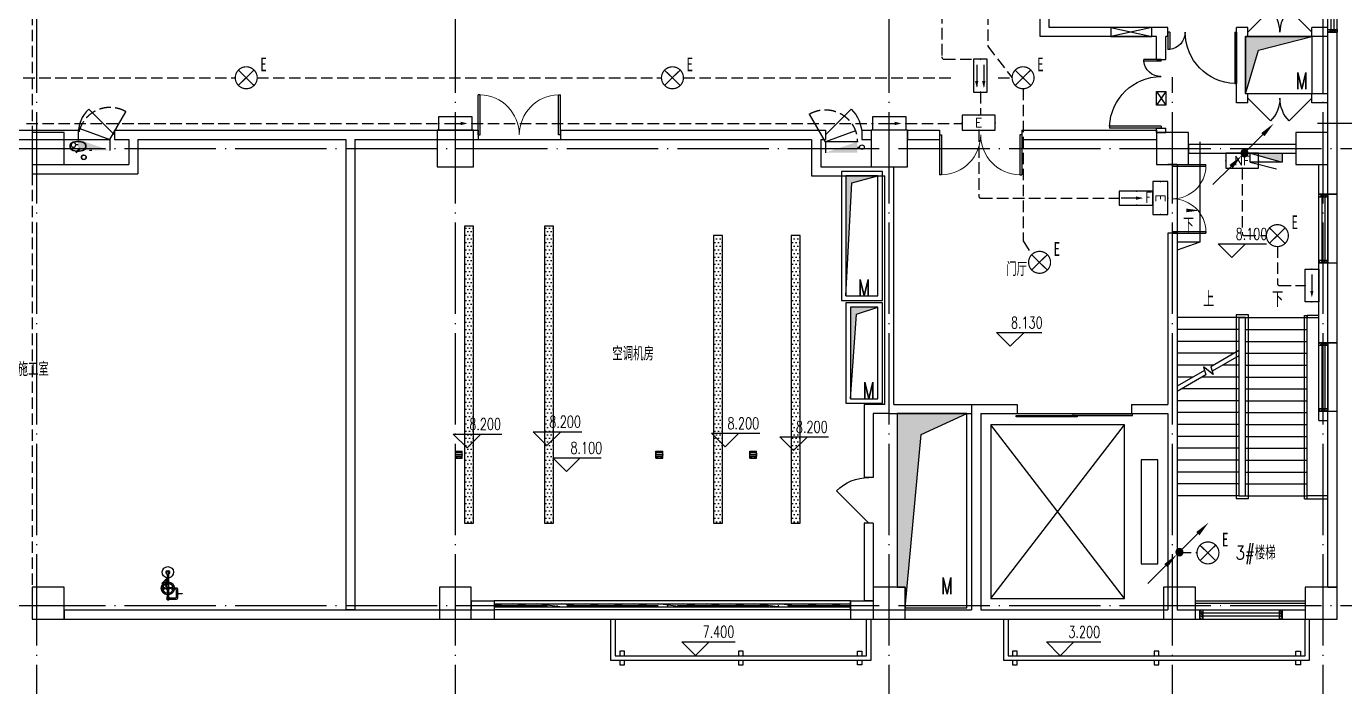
# Model space of a CAD drawing. Extents: x -621157 to 1764546, y -106808 to 741893.
# Drawn here: x 39991 to 68848, y 98223 to 112675 of the extents above; entities that cross this region are included whole.
import ezdxf
from ezdxf.enums import TextEntityAlignment as Align

# ---------------------------------------------------------------- set-up
doc = ezdxf.new("R2010")
doc.units = 0
doc.header["$LTSCALE"] = 1000
doc.header["$MEASUREMENT"] = 0
for name, pattern in [('DASH', [0.35, 0.25, -0.1]), ('XREF-A-101-平面图_t3$0$DASH', [0.35, 0.25, -0.1]), ('XREF-A-101-平面图_t3$0$DOTE', [2.42, 2, -0.2, 0.02, -0.2])]:
    doc.linetypes.add(name, pattern=pattern)
for name, color, linetype in [('0-底图', 7, 'Continuous'), ('E-EQUIP-LGT', 3, 'Continuous'), ('EQUIP-照明', 3, 'Continuous'), ('T-EQUP-JT', 7, 'Continuous'), ('TEL_TEXT', 7, 'Continuous'), ('WIRE-应急', 4, 'DASH'), ('WIRE-照明', 4, 'Continuous'), ('XREF-A-101-平面图_t3$0$1212121', 8, 'Continuous'), ('XREF-A-101-平面图_t3$0$A-COLUMN', 8, 'Continuous'), ('XREF-A-101-平面图_t3$0$A-DIM_ELEV', 8, 'Continuous'), ('XREF-A-101-平面图_t3$0$A-DOTE', 8, 'Continuous'), ('XREF-A-101-平面图_t3$0$A-GROUND', 8, 'Continuous'), ('XREF-A-101-平面图_t3$0$A-LEAD-AROW', 8, 'Continuous'), ('XREF-A-101-平面图_t3$0$A-PUB_HATCH', 8, 'Continuous'), ('XREF-A-101-平面图_t3$0$A-RAIL', 8, 'Continuous'), ('XREF-A-101-平面图_t3$0$A-ROOF', 8, 'Continuous'), ('XREF-A-101-平面图_t3$0$A-ROOM-CH', 8, 'Continuous'), ('XREF-A-101-平面图_t3$0$A-SEE', 8, 'Continuous'), ('XREF-A-101-平面图_t3$0$A-STAIR', 8, 'Continuous'), ('XREF-A-101-平面图_t3$0$A-WALL', 8, 'Continuous'), ('XREF-A-101-平面图_t3$0$A-WALL-FILL', 8, 'Continuous'), ('XREF-A-101-平面图_t3$0$A-WINDOW', 8, 'Continuous'), ('XREF-A-101-平面图_t3$0$DIM_SYMB', 8, 'Continuous'), ('XREF-A-101-平面图_t3$0$EQUIP_消火栓', 8, 'Continuous'), ('XREF-A-101-平面图_t3$0$HANDRAIL', 8, 'Continuous'), ('XREF-A-101-平面图_t3$0$M-HOLE', 8, 'Continuous'), ('XREF-A-101-平面图_t3$0$P-EQUIPMENT', 8, 'Continuous'), ('XREF-A-101-平面图_t3$0$PUB_TEXT', 8, 'Continuous'), ('XREF-A-101-平面图_t3$0$STAIR', 8, 'Continuous'), ('XREF-A-101-平面图_t3$0$家具-实验室家具', 8, 'Continuous'), ('XREF-A-101-平面图_t3$0$水-尺寸', 8, 'Continuous'), ('设备-照明', 3, 'Continuous')]:
    doc.layers.add(name, color=color, linetype=linetype)
doc.styles.add('_TEL_DIM', font='SIMPLEX', dxfattribs={"width": 0.8, "height": 3.5, "bigfont": 'HZTXT'})
doc.styles.get("Standard").update_dxf_attribs({"font": 'romans.shx', "bigfont": 'HZDXC.SHX'})
doc.styles.add('STYLE1', font='simhei.ttf')
doc.styles.add('XREF-A-101-平面图_t3$0$-HZDXCROMANS', font='ROMANS.shx', dxfattribs={"bigfont": 'HZDXC.shx'})
doc.styles.add('XREF-A-101-平面图_t3$0$_TCH_DIM', font='SIMPLEX', dxfattribs={"bigfont": 'GBCBIG'})
doc.styles.add('XREF-A-101-平面图_t3$0$A-STANDARD', font='SIMPLEX', dxfattribs={"bigfont": 'GBCBIG'})
doc.styles.add('XREF-A-101-平面图_t3$0$hzdxcROMANS', font='ROMANS', dxfattribs={"width": 0.8, "bigfont": 'HZDXC'})
doc.dimstyles.get("Standard").update_dxf_attribs({"dimscale": 100, "dimtxt": 3.5, "dimasz": 1, "dimexe": 2.5, "dimexo": 3, "dimgap": 1.5, "dimtad": 1, "dimdec": 0, "dimzin": 0, "dimdsep": 46, "dimtxsty": 'Standard', "dimblk": 'ARCHTICK', "dimcen": 0.09, "dimadec": 0, "dimazin": 0, "dimtfac": 1, "dimtdec": 0, "dimtix": 1, "dimtmove": 2, "dimatfit": 3, "dimfxl": 0, "dimtolj": 1, "dimtzin": 0, "dimarcsym": 0})

# ---------------------------------------------------------------- blocks, each defined once
blk = doc.blocks.new('XREF-A-101-平面图_t3$0$轴网(2)')
at = {"layer": 'XREF-A-101-平面图_t3$0$A-DOTE', "linetype": 'XREF-A-101-平面图_t3$0$DOTE'}
for p, q in [((38340, -3300), (38340, 43300)), ((47500, -3300), (47500, 43300)), ((57000, -3300), (57000, 43300)), ((66500, -3300), (66500, 43300)), ((63200, -3300), (63200, 11562.8)), ((-3300, 10000), (69800, 10000)), ((-3300, 0), (69800, 0))]:
    blk.add_line(p, q, dxfattribs=at)
blk = doc.blocks.new('XREF-A-101-平面图_t3$0$G$C869EB286')
at = {"layer": 'XREF-A-101-平面图_t3$0$A-WINDOW'}
h = blk.add_hatch(dxfattribs=at)
h.set_pattern_fill('ANSI31', color=256, scale=25)
h.set_pattern_definition([(45, (-143.957, -89940), (-28.0633, 28.0633), [])])
h.paths.add_polyline_path([(0, 60), (200, 60), (200, 0), (0, 0)])
blk.add_lwpolyline([(0, 60), (200, 60), (200, 0), (0, 0)], close=True, dxfattribs=at)
blk = doc.blocks.new('XREF-A-101-平面图_t3$0$柱网2F')
at = {"layer": 'XREF-A-101-平面图_t3$0$A-COLUMN'}
for points in [[(38240, -30350), (38940, -30350), (38940, -29650), (38240, -29650)], [(47100, -30400), (47900, -30400), (47900, -29600), (47100, -29600)], [(56600, -30400), (57400, -30400), (57400, -29600), (56600, -29600)], [(62850, -30350), (63550, -30350), (63550, -29650), (62850, -29650)], [(65900, -30350), (66600, -30350), (66600, -29650), (65900, -29650)], [(38240, -40300), (38940, -40300), (38940, -39600), (38240, -39600)], [(47150, -39600), (47150, -40300), (47850, -40300), (47850, -39600)], [(56650, -39600), (56650, -40300), (57350, -40300), (57350, -39600)], [(63000, -39600), (63000, -40300), (63700, -40300), (63700, -39600)], [(66100, -39600), (66100, -40300), (66800, -40300), (66800, -39600)]]:
    blk.add_lwpolyline(points, close=True, dxfattribs=at)
blk = doc.blocks.new('XREF-A-101-平面图_t3$0$G$C979D3256')
at = {"layer": 'XREF-A-101-平面图_t3$0$DIM_SYMB'}
for points in [[(-2525, 6430, 0, 0, 0), (-2525, 5560, 80, 0, 0), (-2525, 5260, 0, 0, 0)], [(-1025, 6430, 0, 0, 0), (-1025, 1150, 0, 0, 0), (-2525, 1150, 0, 0, 0), (-2525, 4700, 80, 0, 0), (-2525, 5000, 0, 0, 0)]]:
    blk.add_lwpolyline(points, format="xyseb", dxfattribs=at)
at = {"layer": 'XREF-A-101-平面图_t3$0$HANDRAIL'}
for p, q in [((-410, 2336), (-410, 6349)), ((-410, 6349), (-350, 6349)), ((-350, 2336), (-350, 6349)), ((-410, 2336), (-350, 2336))]:
    blk.add_line(p, q, dxfattribs=at)
blk.add_lwpolyline([(-350, 6300), (-100, 6300), (-100, 6349), (-350, 6349)], close=True, dxfattribs=at)
blk.add_lwpolyline([(-350, 2336), (100, 2336), (100, 2400), (-350, 2400)], dxfattribs=at)
at = {"layer": 'XREF-A-101-平面图_t3$0$STAIR'}
for p, q in [((-1640, 6360), (-1910, 6360)), ((-1910, 6360), (-1910, 2340)), ((-1640, 2340), (-1640, 6360)), ((-3200, 6300), (-3200, 4798)), ((-1850, 6300), (-3200, 6300)), ((-1850, 6300), (-1700, 6300)), ((-1850, 6300), (-1850, 5577)), ((-1700, 6300), (-1850, 6300)), ((-1850, 6300), (-1850, 2400)), ((-1700, 2400), (-1700, 6300)), ((-1700, 6300), (-350, 6300)), ((-1700, 2400), (-1700, 6300)), ((-350, 2400), (-350, 6300)), ((-1850, 6040), (-3200, 6040)), ((-1850, 5780), (-3200, 5780)), ((-1700, 6040), (-350, 6040)), ((-1700, 5780), (-350, 5780)), ((-1950, 5520), (-3200, 5520)), ((-1850, 5577), (-2461, 5225)), ((-1700, 5520), (-350, 5520)), ((-2400, 5260), (-3200, 5260)), ((-2414, 5053), (-2620, 5225)), ((-2620, 5225), (-2572, 5045)), ((-2461, 5225), (-2414, 5053)), ((-1850, 5462), (-2434, 5125)), ((-1850, 5260), (-2200, 5260)), ((-1850, 5462), (-1850, 2400)), ((-1700, 5260), (-350, 5260)), ((-2599, 5145), (-3200, 4798)), ((-2572, 5045), (-3200, 4683)), ((-2850, 5000), (-3200, 5000)), ((-1850, 5000), (-2650, 5000)), ((-1700, 5000), (-350, 5000)), ((-3200, 4683), (-3200, 2400)), ((-1850, 4740), (-3100, 4740)), ((-1700, 4740), (-350, 4740)), ((-1850, 4480), (-3200, 4480)), ((-1700, 4480), (-350, 4480)), ((-1850, 4220), (-3200, 4220)), ((-1700, 4220), (-350, 4220)), ((-1850, 3960), (-3200, 3960)), ((-1700, 3960), (-350, 3960)), ((-1850, 3700), (-3200, 3700)), ((-1700, 3700), (-350, 3700)), ((-1850, 3440), (-3200, 3440)), ((-1850, 3180), (-3200, 3180)), ((-1700, 3440), (-350, 3440)), ((-1700, 3180), (-350, 3180)), ((-1850, 2920), (-3200, 2920)), ((-1700, 2920), (-350, 2920)), ((-1850, 2660), (-3200, 2660)), ((-1700, 2660), (-350, 2660)), ((-1850, 2400), (-3200, 2400)), ((-1910, 2340), (-1640, 2340)), ((-1850, 2400), (-1700, 2400)), ((-1700, 2400), (-350, 2400))]:
    blk.add_line(p, q, dxfattribs=at)
blk.add_lwpolyline([(-350, 6300), (-100, 6300)], dxfattribs=at)
at = {"layer": 'XREF-A-101-平面图_t3$0$PUB_TEXT', "style": 'XREF-A-101-平面图_t3$0$_TCH_DIM'}
for s, p in [('上', (-2629, 6535)), ('下', (-1120, 6535))]:
    blk.add_text(s, height=338, dxfattribs=at).set_placement(p)
blk = doc.blocks.new('XREF-A-101-平面图_t3$0$ROOM')
at = {"layer": 'XREF-A-101-平面图_t3$0$A-ROOM-CH', "style": 'XREF-A-101-平面图_t3$0$-HZDXCROMANS', "width": 0.6}
for tag, p in [('中文房间名称', (0, -1000)), ('英文房间名称', (0, -1500))]:
    blk.add_attdef(tag, text='', height=300, dxfattribs=at).set_placement(p, align=Align.CENTER)
blk = doc.blocks.new('_ArchTick')
at = {"color": 0, "linetype": 'ByBlock', "const_width": 0.4}
blk.add_lwpolyline([(-0.5, -0.5), (0.5, 0.5)], dxfattribs=at)
blk = doc.blocks.new('*D25423')
at = {"layer": 'Defpoints', "color": 0}
blk.add_point((0, 0), dxfattribs=at)
blk.add_point((0, 0), dxfattribs=at)
blk.add_point((0, 0), dxfattribs=at)
blk.add_point((0, 0), dxfattribs=at)
at = {"layer": 'XREF-A-101-平面图_t3$0$水-尺寸', "color": 0, "linetype": 'ByBlock', "lineweight": -2}
blk.add_line((0, 300), (0, 250), dxfattribs=at)
blk.add_line((0, 300), (0, 250), dxfattribs=at)
blk.add_arc((0, 0), 0, 180, 180, dxfattribs=at)
at = {"layer": 'XREF-A-101-平面图_t3$0$水-尺寸', "color": 0, "linetype": 'ByBlock', "lineweight": -2, "xscale": 100, "yscale": 100, "zscale": 100}
for rotation in [90, 90.00000000000001]:
    blk.add_blockref('_ArchTick', (0, 0), dxfattribs=dict(at, rotation=rotation))
at = {"layer": 'XREF-A-101-平面图_t3$0$水-尺寸', "color": 0, "insert": (0, 0), "char_height": 350, "attachment_point": 5}
blk.add_mtext('\\A1;0%%d', dxfattribs=at)
blk = doc.blocks.new('XREF-A-101-平面图_t3$0$$TWTSYS$00000508')
for p, q in [((-0.5, 0.5), (0.324, 1.224)), ((-0.5, 0.5), (-0.5, -0.5)), ((-0.5, -0.5), (0.5, 0.5)), ((0.5, 0.5), (-0.5, 0.5)), ((0.5, -0.5), (0.5, 0.5)), ((-0.5, -0.5), (0.5, -0.5))]:
    blk.add_line(p, q)
blk.add_solid([(0.5, -0.5), (0.5, 0.5), (-0.5, -0.5)])
blk = doc.blocks.new('XREF-A-101-平面图_t3$0$地漏1')
for p, q in [((-75, -75), (-75, 75)), ((75, 75), (-75, 75)), ((-40, 75), (-40, -75)), ((0, 75), (0, -75)), ((40, 75), (40, -75)), ((75, -75), (75, 75)), ((75, -75), (-75, -75))]:
    blk.add_line(p, q)
blk.add_circle((0, 0), 75)
blk = doc.blocks.new('XREF-A-101-平面图_t3$0$G$C763C4DB6')
at = {"layer": 'XREF-A-101-平面图_t3$0$PUB_TEXT', "zscale": 0.5, "rotation": 270}
for p in [(-6445, 0), (-2055, 0), (0, 0)]:
    blk.add_blockref('XREF-A-101-平面图_t3$0$地漏1', p, dxfattribs=at)
blk = doc.blocks.new('XREF-A-101-平面图_t3$0$Shower_plan')
at = {"layer": 'XREF-A-101-平面图_t3$0$1212121'}
for p, q in [((-20, -112), (-20, -94)), ((-16, -314), (-16, -120)), ((16, -314), (16, -120)), ((20, -112), (20, -94)), ((164, -90), (164, -66)), ((184, -114), (208, -114)), ((184, -274), (208, -274)), ((212, -177), (208, -177)), ((212, -199), (208, -199)), ((215, -184), (220, -184)), ((215, -193), (220, -193)), ((-94, -290), (-90, -290)), ((-75, -301), (-18, -302)), ((-75, -315), (-22, -315)), ((-34, -355), (-31, -355)), ((-34, -361), (-31, -361)), ((-16, -607), (-16, -396)), ((16, -607), (16, -396)), ((75, -302), (17, -302)), ((75, -316), (22, -316)), ((94, -327), (90, -327)), ((160, -297), (160, -321))]:
    blk.add_line(p, q, dxfattribs=at)
for points in [[(-22, -120), (-22, -112), (22, -112), (22, -120)], [(-37, -500), (-34, -500), (-34, -346), (-37, -346)], [(24, -388), (-24, -388), (-24, -338), (-22, -336), (22, -336), (24, -338)]]:
    blk.add_lwpolyline(points, close=True, dxfattribs=at)
for points in [[(143, -321), (184, -321, 0.414214), (208, -297), (208, -90, 0.414214), (184, -66), (23, -66)], [(143, -297), (160, -297, 0.414214), (184, -273), (184, -114, 0.414214), (160, -90), (23, -90)], [(-16, -530), (-128, -419, -1), (-122, -414)], [(-122, -414), (-53, -483, -1)], [(-111, -308, -0.092425), (-109, -301, -0.095768), (-106, -295, -0.100909), (-101, -292, -0.104872), (-94, -290, -0.001591), (-94, -290, -0.100909)], [(-93, -325, -0.034962), (-95, -325, -0.104872), (-101, -324, -0.100909), (-106, -320, -0.095768), (-110, -314, -0.092425), (-111, -308, -0.092425)], [(-37, -491), (-54, -491, -1), (-54, -483), (-37, -483)], [(-45, -491), (-16, -519, -1)], [(-37, -349, 0.153738), (-38, -347), (-43, -347, 0.078248), (-44, -349), (-44, -364, 0.153738), (-43, -367), (-38, -367, 0.153738), (-37, -364)], [(-23, -388), (-23, -395, 0.154019), (-19, -396), (19, -396, 0.154019), (23, -395), (23, -388)], [(92, -292, -0.034962), (94, -292, -0.104872), (100, -293, -0.100909), (106, -297, -0.095768), (109, -303, -0.092425), (110, -310, -0.092425)], [(110, -310, -0.092425), (109, -316, -0.095768), (105, -322, -0.100909), (100, -326, -0.104872), (94, -327, -0.001591), (94, -327, -0.100909)]]:
    blk.add_lwpolyline(points, format="xyb", dxfattribs=at)
for points in [[(212, -177), (214, -177), (215, -179), (215, -198), (214, -199)], [(212, -199), (214, -199), (215, -198), (215, -179), (214, -177)], [(-34, -491), (-28, -491), (-28, -483), (-34, -483)], [(-24, -371), (-31, -371), (-31, -346), (-24, -346)], [(-22, -336), (-22, -314), (22, -314), (22, -336)], [(-31, -657), (-20, -637)], [(20, -637), (31, -657), (16, -684), (-16, -684), (-31, -657)]]:
    blk.add_lwpolyline(points, dxfattribs=at)
for points in [[(221, -201), (229, -201, 0.414214), (231, -199), (231, -194, -0.414214), (232, -193), (313, -193, 0.414214), (313, -192), (313, -185, 0.414214), (313, -184), (232, -184, -0.414214), (231, -183), (231, -177, 0.414214), (229, -176), (221, -176, 0.414214), (220, -177), (220, -199, 0.414214)], [(-106, -308, -0.092425), (-105, -301, -0.095768), (-102, -295, -0.100909), (-96, -292, -0.104872), (-90, -290, -0.104872), (-84, -292, -0.100909), (-79, -296, -0.095768), (-75, -301, -0.092425), (-74, -308, -0.092425), (-75, -315, -0.095768), (-79, -320, -0.100909), (-84, -324, -0.104872), (-90, -325, -0.104872), (-97, -324, -0.100909), (-102, -320, -0.095768), (-105, -314, -0.092425)], [(106, -310, -0.092425), (105, -316, -0.095768), (101, -322, -0.100909), (96, -326, -0.104872), (90, -327, -0.104872), (84, -325, -0.100909), (78, -322, -0.095768), (75, -316, -0.092425), (74, -309, -0.092425), (75, -303, -0.095768), (78, -297, -0.100909), (84, -293, -0.104872), (90, -292, -0.104872), (96, -293, -0.100909), (101, -297, -0.095768), (105, -303, -0.092425)], [(-20, -657), (-20, -607), (20, -607), (20, -657, -1)]]:
    blk.add_lwpolyline(points, format="xyb", close=True, dxfattribs=at)
for centre, radius in [((0, -78), 26.3), ((0, -78), 16.4), ((-60, -481), 3.91)]:
    blk.add_circle(centre, radius, dxfattribs=at)
for centre, radius, start, end in [((0, -309), 144, 96.5663, 263.4343), ((0, -309), 139, 96.804, 263.1966), ((0, -309), 111, 98.3801, 261.6205), ((0, -309), 36, 116.7475, 168.6934), ((0, -309), 144, 276.5663, 83.4343), ((0, -309), 139, 276.804, 83.1966), ((0, -309), 111, 278.6256, 81.375), ((0, -309), 36, 10.3072, 62.4104), ((0, -657), 125, 97.5816, 82.419), ((0, -309), 36, 190.3072, 231.764), ((0, -309), 18.8, 149.7809, 195.9711), ((0, -309), 18.8, 344.0295, 27.2237), ((0, -309), 36, 308.7702, 348.6934), ((0, -657), 37.5, 121.3804, 58.6121)]:
    blk.add_arc(centre, radius, start, end, dxfattribs=at)
blk = doc.blocks.new('XREF-A-101-平面图_t3$0$G$C45C07046')
at = {"layer": 'XREF-A-101-平面图_t3$0$家具-实验室家具', "color": 252, "xscale": -1, "rotation": 179.9999999870604}
blk.add_blockref('XREF-A-101-平面图_t3$0$Shower_plan', (141207, 100067), dxfattribs=at)
blk = doc.blocks.new('XREF-A-101-平面图_t3$0$WINDOW2DLIB$SYSLIB$00000001')
at = {"color": 0}
for points in [[(-0.5, 0.5), (-0.5, -0.5)], [(-0.5, 0.5), (0.5, 0.5)], [(0.5, -0.5), (0.5, 0.5)], [(0.5, 0.1667), (-0.5, 0.1667)], [(0.5, -0.1667), (-0.5, -0.1667)], [(-0.5, -0.5), (0.5, -0.5)]]:
    blk.add_lwpolyline(points, dxfattribs=at)
blk = doc.blocks.new('XREF-A-101-平面图_t3$0$DOOR2DLIB$SYSLIB$00000108')
at = {"color": 0}
for p, q in [((-0.5, 0), (-0.5, 0.4875)), ((-0.475, 0.4875), (-0.5, 0.4875)), ((-0.475, 0), (-0.475, 0.4875)), ((0.475, 0), (0.475, 0.4875)), ((0.475, 0.4875), (0.5, 0.4875)), ((0.5, 0), (0.5, 0.4875)), ((-0.5, 0), (-0.475, 0)), ((0.5, 0), (0.475, 0))]:
    blk.add_line(p, q, dxfattribs=at)
at = {"color": 0, "lineweight": 13}
for centre, start, end in [((-0.4875, 0), 0, 88.53072), ((0.4875, 0), 91.46928, 180)]:
    blk.add_arc(centre, 0.4875, start, end, dxfattribs=at)
blk = doc.blocks.new('*U25219')
at = {"color": 0}
blk.add_line((-1250, 100), (1250, 100), dxfattribs=at)
for points in [[(59, 170), (-1270, 170), (-1270, 140), (59, 140)], [(1270, 110), (-32, 110), (-32, 140), (1270, 140)]]:
    blk.add_lwpolyline(points, close=True, dxfattribs=at)
blk = doc.blocks.new('*U25218')
at = {"color": 0, "xscale": 0.0004, "yscale": 0.0004, "zscale": 0.0004}
blk.add_blockref('*U25219', (0, 0), dxfattribs=at)
blk = doc.blocks.new('XREF-A-101-平面图_t3$0$WINDOW2DLIB$SYSLIB$00000012')
at = {"color": 0}
for points in [[(-0.5, 0.5), (-0.5, -0.5)], [(0.5, 0.5), (-0.5, 0.5)], [(0.5, -0.5), (0.5, 0.5)], [(-0.5, 0.1667), (0.5, 0.1667)], [(-0.3839, -0.1667), (-0.448, 0.1667)], [(-0.3159, -0.1667), (-0.38, 0.1667)], [(-0.2479, -0.1667), (-0.312, 0.1667)], [(-0.1799, -0.1667), (-0.244, 0.1667)], [(-0.1119, -0.1667), (-0.176, 0.1667)], [(-0.0439, -0.1667), (-0.108, 0.1667)], [(0.0241, -0.1667), (-0.04, 0.1667)], [(0.0921, -0.1667), (0.028, 0.1667)], [(0.16, -0.1667), (0.0959, 0.1667)], [(0.228, -0.1667), (0.1639, 0.1667)], [(0.296, -0.1667), (0.2319, 0.1667)], [(0.364, -0.1667), (0.2999, 0.1667)], [(0.432, -0.1667), (0.3679, 0.1667)], [(0.5, -0.1667), (0.4359, 0.1667)], [(-0.4519, -0.1667), (-0.5, 0.0836)], [(-0.5, -0.1667), (0.5, -0.1667)], [(0.5, -0.5), (-0.5, -0.5)]]:
    blk.add_lwpolyline(points, dxfattribs=at)
blk = doc.blocks.new('XREF-A-101-平面图_t3$0$DOOR2DLIB$SYSLIB$00000123')
at = {"color": 0}
for p, q in [((0.475, -0.001), (0.475, 0.752)), ((0.475, 0.752), (0.5, 0.752)), ((0.5, -0.001), (0.5, 0.752)), ((-0.5, 0), (-0.5, 0.252)), ((-0.475, 0.252), (-0.5, 0.252)), ((-0.475, 0), (-0.475, 0.252)), ((-0.475, 0), (-0.5, 0)), ((0.475, -0.001), (0.5, -0.001))]:
    blk.add_line(p, q, dxfattribs=at)
for centre, radius, start, end in [((0.505, -0.002), 0.755, 92.2493, 179.7238), ((-0.501, 0.003), 0.251, 359.7899, 84.0974)]:
    blk.add_arc(centre, radius, start, end, dxfattribs=at)
blk = doc.blocks.new('XREF-A-101-平面图_t3$0$DOOR2DLIB$SYSLIB$00000101')
at = {"color": 0}
blk.add_line((0.5, 0), (-0.207, 0.707), dxfattribs=at)
blk.add_arc((0.5, 0), 1, 135, 180, dxfattribs=at)
blk = doc.blocks.new('XREF-A-101-平面图_t3$0$DOOR2DLIB$SYSLIB$00000103')
at = {"color": 0}
for p, q in [((-0.5, 0), (-0.146, 0.354)), ((0.5, 0), (0.146, 0.354))]:
    blk.add_line(p, q, dxfattribs=at)
for centre, start, end in [((-0.5, 0), 0, 45), ((0.5, 0), 135, 180)]:
    blk.add_arc(centre, 0.5, start, end, dxfattribs=at)
blk = doc.blocks.new('HC002633132082')
at = {"layer": 'EQUIP-照明', "color": 0, "linetype": 'Continuous', "const_width": 0.267}
blk.add_lwpolyline([(-2.37, 0, 1), (2.43, 0, 1)], format="xyb", close=True, dxfattribs=at)
for points in [[(-1.7, 1.67), (1.7, -1.67)], [(-1.7, -1.67), (-1.7, -1.67), (1.7, 1.67)]]:
    blk.add_lwpolyline(points, dxfattribs=at)
at = {"layer": 'EQUIP-照明', "color": 0}
blk.add_point((0, 0), dxfattribs=at)
at = {"color": 0, "width": 0.7}
blk.add_attdef('PSFHATT', (4.48, -2.4), '', height=0.025, dxfattribs=at)
at = {"layer": 'EQUIP-照明', "color": 0, "style": 'STYLE1', "width": 0.7}
blk.add_text('E', height=3, dxfattribs=at).set_placement((3.81, 1.42), align=Align.CENTER)
at = {"layer": 'EQUIP-照明', "color": 0, "style": '_TEL_DIM', "flags": 1}
blk.add_attdef('A', text='', height=0.0001, dxfattribs=at).set_placement((0.03, 0), align=Align.MIDDLE_CENTER)
blk = doc.blocks.new('HC002631130701')
at = {"layer": 'WIRE-照明', "color": 0}
for p, q in [((-3.6, 3), (3.6, 3)), ((-3.6, 0), (-3.6, 3)), ((3.6, 3), (3.6, 0)), ((3.6, 0), (-3.6, 0)), ((-2.4, 1.5), (1.2, 1.5))]:
    blk.add_line(p, q, dxfattribs=at)
for p in [(0, 3), (-3.6, 1.5), (0, 0), (3.6, 1.5)]:
    blk.add_point(p, dxfattribs=at)
blk.add_solid([(1.2, 1.86), (2.64, 1.5), (1.2, 1.14)], dxfattribs=at)
at = {"color": 0, "width": 0.7}
blk.add_attdef('PSFHATT', (3.62, 0), '', height=0.025, dxfattribs=at)
at = {"layer": 'TEL_TEXT', "color": 0, "style": '_TEL_DIM', "flags": 1}
blk.add_attdef('A', text='', height=0.0001, dxfattribs=at).set_placement((0, 3), align=Align.MIDDLE_CENTER)
blk = doc.blocks.new('HC002649110740')
at = {"layer": 'EQUIP-照明', "color": 0}
for p, q in [((3.6, 3.3), (-3.6, 3.3)), ((-3.6, 3.3), (-3.6, 0)), ((3.6, 0), (3.6, 3.3)), ((-3.6, 0), (3.6, 0))]:
    blk.add_line(p, q, dxfattribs=at)
for p in [(0, 3.3), (-3.6, 1.65), (0, 0), (3.6, 1.65)]:
    blk.add_point(p, dxfattribs=at)
at = {"color": 0, "width": 0.7}
blk.add_attdef('PSFHATT', (9.31, 0), '', height=0.025, dxfattribs=at)
at = {"layer": 'EQUIP-照明', "color": 0, "style": '_TEL_DIM'}
blk.add_attdef('$TEXT$', text='', height=2, dxfattribs=at).set_placement((0, 1.65), align=Align.MIDDLE_CENTER)
at = {"layer": 'EQUIP-照明', "color": 0, "style": '_TEL_DIM', "flags": 1}
blk.add_attdef('A', text='', height=0.0001, dxfattribs=at).set_placement((0, 0), align=Align.MIDDLE_CENTER)
blk = doc.blocks.new('HC002651110953')
at = {"layer": 'E-EQUIP-LGT', "color": 0}
for p, q in [((-7.2, 1.5), (-7.2, -1.5)), ((0, 1.5), (-7.2, 1.5)), ((-6, 0.74), (-1.2, 0.74)), ((0, -1.5), (0, 1.5)), ((-7.2, -1.5), (0, -1.5)), ((-6, -0.8), (-1.2, -0.8))]:
    blk.add_line(p, q, dxfattribs=at)
for p in [(-7.2, 0), (0, 0)]:
    blk.add_point(p, dxfattribs=at)
for points in [[(-2.4, 0.38), (-0.96, 0.74), (-2.4, 1.1)], [(-2.4, -1.16), (-0.96, -0.8), (-2.4, -0.44)]]:
    blk.add_solid(points, dxfattribs=at)
at = {"color": 0, "width": 0.7}
blk.add_attdef('PSFHATT', (0.02, -1.5), '', height=0.025, dxfattribs=at)
at = {"layer": 'E-EQUIP-LGT', "color": 0, "style": '_TEL_DIM', "flags": 1}
for tag in ['A', 'REMARK']:
    blk.add_attdef(tag, text='', height=0.0001, dxfattribs=at).set_placement((-3.6, -1.5), align=Align.MIDDLE_CENTER)
blk = doc.blocks.new('$Equip$00002831')
at = {"color": 3, "linetype": 'Continuous'}
for p, q in [((0.699, 0.292), (-0.701, 0.292)), ((-0.701, 0.292), (-0.701, -0.292)), ((0.699, -0.292), (0.699, 0.292)), ((-0.701, -0.292), (0.699, -0.292)), ((0.233, -0.001), (-0.608, -0.001))]:
    blk.add_line(p, q, dxfattribs=at)
for p in [(0.027, 0.292), (-0.701, 0), (0.027, -0.292), (0.699, 0)]:
    blk.add_point(p, dxfattribs=at)
blk.add_solid([(0, -0.071), (0.28, -0.001), (0, 0.069)], dxfattribs=at)
at = {"color": 3, "linetype": 'Continuous', "width": 0.8}
blk.add_text('F', height=0.438, dxfattribs=at).set_placement((0.382, -0.193))
at = {"color": 3, "linetype": 'Continuous', "style": '_TEL_DIM', "flags": 1}
blk.add_attdef('A', text='', height=0.00002, dxfattribs=at).set_placement((0.027, 0.292), align=Align.MIDDLE_CENTER)
blk = doc.blocks.new('*X14702')
at = {"color": 0, "linetype": 'Continuous'}
for p, q in [((192.59, 446.72), (193.93, 448.06)), ((192.65, 447.21), (193.44, 448)), ((192.67, 446.38), (194.27, 447.98)), ((192.81, 446.1), (194.55, 447.84)), ((193.01, 445.87), (194.78, 447.64)), ((193.27, 445.7), (194.95, 447.39)), ((193.58, 445.59), (195.06, 447.07)), ((193.98, 445.57), (195.08, 446.67))]:
    blk.add_line(p, q, dxfattribs=at)
blk = doc.blocks.new('HC001445')
at = {"color": 4, "linetype": 'Continuous'}
for p, q in [((0.13, 0.06), (3.24, 3.23)), ((-5.47, -5.53), (-2.36, -2.36))]:
    blk.add_line(p, q, dxfattribs=at)
for points in [[(3.24, 3.23, 0.8, 0, 0), (5.19, 5.12, 0, 0, 0)], [(-2.36, -2.36, 0.8, 0, 0), (-0.41, -0.47, 0, 0, 0)]]:
    blk.add_lwpolyline(points, format="xyseb", dxfattribs=at)
blk.add_circle((0, 0), 0.625, dxfattribs=at)
at = {"color": 4, "linetype": 'Continuous', "xscale": 0.5, "yscale": 0.5, "zscale": 0.5}
blk.add_blockref('*X14702', (-96.92, -223.41), dxfattribs=at)
blk = doc.blocks.new('XREF-A-101-平面图_t3$0$单出口消火栓新')
for p, q in [((-240, 700), (-846.2, 1050)), ((-479.4, 42.2), (-240, 700)), ((-240, 0), (-240, 700)), ((-240, 700), (0, 700))]:
    blk.add_line(p, q)
at = {"color": 0, "linetype": 'XREF-A-101-平面图_t3$0$DASH'}
blk.add_arc((-240, 700), 700, 150, 270, dxfattribs=at)
blk.add_solid([(-240, 0), (0, 0), (0, 700)])
at = {"layer": 'XREF-A-101-平面图_t3$0$水-尺寸', "linetype": 'ByBlock'}
dim = blk.add_angular_dim_3p(base=(0, 0), center=(0, 0), p1=(0, 0), p2=(0, 0), dimstyle='Standard', dxfattribs=at)
dim.commit()
dim.dimension.update_dxf_attribs({"geometry": '*D25423', "text_midpoint": (0, 0)})
blk = doc.blocks.new('*U25256')
at = {"layer": 'XREF-A-101-平面图_t3$0$P-EQUIPMENT', "color": 10}
blk.add_line((0, 120), (50, 120), dxfattribs=at)
at = {"layer": 'XREF-A-101-平面图_t3$0$P-EQUIPMENT'}
blk.add_circle((100, 120), 50, dxfattribs=at)
at = {"layer": 'XREF-A-101-平面图_t3$0$P-EQUIPMENT', "xscale": -1, "rotation": 90}
blk.add_blockref('XREF-A-101-平面图_t3$0$单出口消火栓新', (0, 0), dxfattribs=at)
blk = doc.blocks.new('*U25266')
at = {"layer": 'XREF-A-101-平面图_t3$0$P-EQUIPMENT', "color": 10}
blk.add_line((0, 120), (50, 120), dxfattribs=at)
at = {"layer": 'XREF-A-101-平面图_t3$0$P-EQUIPMENT'}
blk.add_circle((100, 120), 50, dxfattribs=at)
at = {"layer": 'XREF-A-101-平面图_t3$0$P-EQUIPMENT', "xscale": -1, "rotation": 90}
blk.add_blockref('XREF-A-101-平面图_t3$0$单出口消火栓新', (0, 0), dxfattribs=at)
blk = doc.blocks.new('XREF-A-101-平面图_t3$0$G$C156FCA62')
at = {"layer": 'XREF-A-101-平面图_t3$0$EQUIP_消火栓', "xscale": -700, "yscale": 200, "zscale": 700, "rotation": 180}
blk.add_blockref('XREF-A-101-平面图_t3$0$$TWTSYS$00000508', (65250, 109800), dxfattribs=at)
at = {"layer": 'XREF-A-101-平面图_t3$0$P-EQUIPMENT', "xscale": -1}
blk.add_blockref('*U25256', (39240, 109960), dxfattribs=at)
at = {"layer": 'XREF-A-101-平面图_t3$0$P-EQUIPMENT'}
blk.add_blockref('*U25266', (56300, 109910), dxfattribs=at)
blk = doc.blocks.new('*U25374')
at = {"layer": 'XREF-A-101-平面图_t3$0$P-EQUIPMENT', "color": 10}
blk.add_line((0, 120), (50, 120), dxfattribs=at)
at = {"layer": 'XREF-A-101-平面图_t3$0$P-EQUIPMENT'}
blk.add_circle((100, 120), 50, dxfattribs=at)
at = {"layer": 'XREF-A-101-平面图_t3$0$P-EQUIPMENT', "xscale": -1, "rotation": 90}
blk.add_blockref('XREF-A-101-平面图_t3$0$单出口消火栓新', (0, 0), dxfattribs=at)
blk = doc.blocks.new('*U25376')
at = {"layer": 'XREF-A-101-平面图_t3$0$P-EQUIPMENT', "color": 10}
blk.add_line((0, 120), (50, 120), dxfattribs=at)
at = {"layer": 'XREF-A-101-平面图_t3$0$P-EQUIPMENT'}
blk.add_circle((100, 120), 50, dxfattribs=at)
at = {"layer": 'XREF-A-101-平面图_t3$0$P-EQUIPMENT', "xscale": -1, "rotation": 90}
blk.add_blockref('XREF-A-101-平面图_t3$0$单出口消火栓新', (0, 0), dxfattribs=at)
blk = doc.blocks.new('XREF-A-101-平面图_t3$0$G$C646F86AA')
at = {"layer": 'XREF-A-101-平面图_t3$0$EQUIP_消火栓', "xscale": -700, "yscale": 200, "zscale": 700, "rotation": 180}
blk.add_blockref('XREF-A-101-平面图_t3$0$$TWTSYS$00000508', (65250, 109800), dxfattribs=at)
at = {"layer": 'XREF-A-101-平面图_t3$0$P-EQUIPMENT', "xscale": -1}
blk.add_blockref('*U25374', (39240, 109960), dxfattribs=at)
at = {"layer": 'XREF-A-101-平面图_t3$0$P-EQUIPMENT'}
blk.add_blockref('*U25376', (56300, 109910), dxfattribs=at)
blk = doc.blocks.new('XREF-A-101-平面图_t3')
at = {"layer": 'XREF-A-101-平面图_t3$0$A-PUB_HATCH'}
h = blk.add_hatch(color=256, dxfattribs=at)
h.dxf.hatch_style = 1
h.paths.add_polyline_path([(264800, 111200), (265081, 112155), (266250, 112450), (264800, 112450)])
h = blk.add_hatch(color=256, dxfattribs=at)
h.dxf.hatch_style = 1
h.paths.add_polyline_path([(256750, 109400), (256050, 109400), (256050, 106775), (256182, 109252)])
h = blk.add_hatch(dxfattribs=at)
h.set_pattern_fill('DOTS', color=256, scale=50)
h.set_pattern_definition([(0, (8495, 100800), (39.6875, 79.375), [0, -79.375])])
h.paths.add_polyline_path([(247900, 108300), (247700, 108300), (247700, 101800), (247900, 101800)])
h = blk.add_hatch(dxfattribs=at)
h.set_pattern_fill('DOTS', color=256, scale=50)
h.set_pattern_definition([(0, (10245, 100800), (39.6875, 79.375), [0, -79.375])])
h.paths.add_polyline_path([(249650, 108300), (249450, 108300), (249450, 101800), (249650, 101800)])
h = blk.add_hatch(dxfattribs=at)
h.set_pattern_fill('DOTS', color=256, scale=50)
h.set_pattern_definition([(0, (13945, 100800), (39.6875, 79.375), [0, -79.375])])
h.paths.add_polyline_path([(253350, 108100), (253150, 108100), (253150, 101800), (253350, 101800)])
h = blk.add_hatch(dxfattribs=at)
h.set_pattern_fill('DOTS', color=256, scale=50)
h.set_pattern_definition([(0, (15645, 100800), (39.6875, 79.375), [0, -79.375])])
h.paths.add_polyline_path([(255050, 108100), (254850, 108100), (254850, 101800), (255050, 101800)])
h = blk.add_hatch(color=256, dxfattribs=at)
h.dxf.hatch_style = 1
h.paths.add_polyline_path([(256750, 106525), (256150, 106525), (256150, 104525), (256282, 106377)])
h = blk.add_hatch(color=256, dxfattribs=at)
h.dxf.hatch_style = 1
h.paths.add_polyline_path([(258700, 104200), (257175, 104200), (257175, 100400), (257350, 100400), (257350, 99950), (257695, 103743)])
at = {"layer": 'XREF-A-101-平面图_t3$0$A-DIM_ELEV'}
for p, q in [((264497, 107616), (264197, 107916)), ((264197, 107916), (265257, 107916)), ((264497, 107616), (264797, 107916)), ((259649, 105673), (259349, 105973)), ((259349, 105973), (260339, 105973)), ((259649, 105673), (259949, 105973)), ((247756, 103452), (247456, 103752)), ((247456, 103752), (248516, 103752)), ((247756, 103452), (248056, 103752)), ((249506, 103502), (249206, 103802)), ((249206, 103802), (250266, 103802)), ((249506, 103502), (249806, 103802)), ((253406, 103469), (253106, 103769)), ((253106, 103769), (254166, 103769)), ((253406, 103469), (253706, 103769)), ((254906, 103390), (254606, 103690)), ((254606, 103690), (255666, 103690)), ((254906, 103390), (255206, 103690)), ((249935, 102930), (249635, 103230)), ((249635, 103230), (250695, 103230)), ((249935, 102930), (250235, 103230)), ((252760, 98905), (252460, 99205)), ((252460, 99205), (253623, 99205)), ((252760, 98905), (253060, 99205)), ((260741, 98900), (260441, 99200)), ((260441, 99200), (261630, 99200)), ((260741, 98900), (261041, 99200))]:
    blk.add_line(p, q, dxfattribs=at)
at = {"layer": 'XREF-A-101-平面图_t3$0$A-GROUND', "linetype": 'XREF-A-101-平面图_t3$0$DASH'}
blk.add_lwpolyline([(238240, 139200), (238240, 100400)], dxfattribs=at)
at = {"layer": 'XREF-A-101-平面图_t3$0$A-GROUND'}
for points in [[(263800, 110150), (263800, 107950), (263300, 107950)], [(263800, 107950), (263300, 107776)]]:
    blk.add_lwpolyline(points, dxfattribs=at)
at = {"layer": 'XREF-A-101-平面图_t3$0$A-LEAD-AROW'}
blk.add_lwpolyline([(263300, 108646, 0, 0, 0), (263800, 108646, 0, 80, 0), (263500, 108646, 0, 0, 0)], format="xyseb", dxfattribs=at)
at = {"layer": 'XREF-A-101-平面图_t3$0$A-RAIL'}
for points in [[(263700, 100100), (266100, 100100)], [(263700, 100050), (266100, 100050)]]:
    blk.add_lwpolyline(points, dxfattribs=at)
at = {"layer": 'XREF-A-101-平面图_t3$0$A-ROOF'}
for points in [[(250900, 99700), (250900, 98800), (256600, 98800), (256600, 99700)], [(251000, 99700), (251000, 98900), (256500, 98900), (256500, 99700)], [(259500, 99700), (259500, 98800), (266200, 98800), (266200, 99700)], [(259600, 99700), (259600, 98900), (266100, 98900), (266100, 99700)], [(251200, 98900), (251200, 99000), (251100, 99000), (251100, 98900)], [(253800, 98900), (253800, 99000), (253700, 99000), (253700, 98900)], [(256300, 98900), (256300, 99000), (256400, 99000), (256400, 98900)], [(259800, 98900), (259800, 99000), (259700, 99000), (259700, 98900)], [(262900, 98900), (262900, 99000), (262800, 99000), (262800, 98900)], [(265900, 98900), (265900, 99000), (266000, 99000), (266000, 98900)], [(251100, 98800), (251100, 98700), (251200, 98700), (251200, 98800)], [(253700, 98800), (253700, 98700), (253800, 98700), (253800, 98800)], [(256400, 98800), (256400, 98700), (256300, 98700), (256300, 98800)], [(259700, 98800), (259700, 98700), (259800, 98700), (259800, 98800)], [(262800, 98800), (262800, 98700), (262900, 98700), (262900, 98800)], [(266000, 98800), (266000, 98700), (265900, 98700), (265900, 98800)]]:
    blk.add_lwpolyline(points, dxfattribs=at)
at = {"layer": 'XREF-A-101-平面图_t3$0$A-ROOM-CH'}
blk.add_lwpolyline([(271201, 110551), (266370, 110551)], dxfattribs=at)
at = {"layer": 'XREF-A-101-平面图_t3$0$A-SEE'}
for points in [[(266800, 107500), (266800, 109000), (266600, 109000), (266600, 107500)], [(266800, 104250), (266800, 105750), (266600, 105750), (266600, 104250)]]:
    blk.add_lwpolyline(points, close=True, dxfattribs=at)
blk.add_lwpolyline([(248350, 99700), (256150, 99700)], dxfattribs=at)
at = {"layer": 'XREF-A-101-平面图_t3$0$A-STAIR'}
for p, q in [((259225, 100150), (262145, 103950)), ((262145, 100150), (259225, 103950))]:
    blk.add_line(p, q, dxfattribs=at)
for points in [[(259225, 100150), (262145, 100150), (262145, 103950), (259225, 103950)], [(262510, 100910), (262875, 100910), (262875, 103190), (262510, 103190)]]:
    blk.add_lwpolyline(points, close=True, dxfattribs=at)
at = {"layer": 'XREF-A-101-平面图_t3$0$A-WALL'}
for p, q in [((260300, 112450), (260300, 127200)), ((260500, 112650), (260500, 127200)), ((262950, 112650), (260500, 112650)), ((263100, 112650), (262950, 112650)), ((264700, 112650), (264600, 112650)), ((264850, 112650), (264700, 112650)), ((266600, 112650), (266250, 112650)), ((266600, 112450), (266600, 112650)), ((262850, 112450), (260300, 112450)), ((262850, 111950), (262850, 112450)), ((263050, 111950), (263050, 112450)), ((263100, 112450), (263050, 112450)), ((264600, 111000), (264600, 112450)), ((264800, 111200), (264800, 112450)), ((264850, 112450), (264800, 112450)), ((266600, 112450), (266250, 112450)), ((264850, 111200), (264800, 111200)), ((266600, 111200), (266250, 111200)), ((266600, 111000), (266600, 111200)), ((264850, 111000), (264600, 111000)), ((266600, 111000), (266250, 111000)), ((236100, 110400), (239240, 110400)), ((240040, 110400), (240450, 110400)), ((240450, 110400), (245200, 110400)), ((245200, 110400), (248000, 110400)), ((249800, 110400), (255400, 110400)), ((255400, 110400), (255600, 110400)), ((256400, 110400), (256600, 110400)), ((256600, 110400), (256600, 110200)), ((257400, 110400), (258100, 110400)), ((257400, 110400), (257400, 110200)), ((259900, 110400), (262850, 110400)), ((262850, 110350), (262850, 110450)), ((262850, 110400), (262850, 110200)), ((262850, 110350), (263050, 110350)), ((263050, 110350), (263050, 110450)), ((236100, 110200), (239240, 110200)), ((240040, 110200), (240350, 110200)), ((240350, 110200), (240350, 109650)), ((240550, 110200), (245100, 110200)), ((240550, 110200), (240550, 109450)), ((245100, 110200), (245100, 99900)), ((245300, 110200), (248000, 110200)), ((245300, 110200), (245300, 99900)), ((249800, 110200), (255300, 110200)), ((255300, 110200), (255300, 109400)), ((255500, 110200), (255500, 109600)), ((255500, 110200), (255600, 110200)), ((256400, 110200), (256600, 110200)), ((257400, 110200), (258100, 110200)), ((259900, 110200), (262850, 110200)), ((263550, 110100), (265900, 110100)), ((263550, 110100), (263550, 109900)), ((265900, 110100), (265900, 109900)), ((263550, 109900), (265900, 109900)), ((238240, 109650), (240350, 109650)), ((238240, 109650), (238240, 109450)), ((238240, 109450), (240550, 109450)), ((255300, 109400), (256900, 109400)), ((255500, 109600), (256900, 109600)), ((256900, 109600), (257100, 109600)), ((256900, 104400), (256900, 109400)), ((257100, 109500), (257100, 109600)), ((257100, 104400), (257100, 109500)), ((256900, 104400), (256450, 104400)), ((256450, 104400), (256450, 102800)), ((257000, 104200), (256650, 104200)), ((256650, 104200), (256650, 102800)), ((257000, 104200), (258800, 104200)), ((257100, 104400), (258800, 104400)), ((258800, 104400), (258800, 104200)), ((256450, 101800), (256450, 100100)), ((256650, 101800), (256650, 100100)), ((245300, 99900), (245100, 99900)), ((256650, 100100), (256450, 100100))]:
    blk.add_line(p, q, dxfattribs=at)
for points in [[(263100, 112450), (263100, 112650)], [(264600, 112450), (264600, 112650)], [(264850, 112450), (264850, 112650)], [(266250, 112450), (266250, 112650)], [(262850, 111950), (263050, 111950)], [(264850, 111000), (264850, 111200)], [(266250, 111000), (266250, 111200)], [(239240, 110400), (239240, 110200)], [(240040, 110400), (240040, 110200)], [(248000, 110400), (248000, 110200)], [(249800, 110400), (249800, 110200)], [(255600, 110400), (255600, 110200)], [(256400, 110400), (256400, 110200)], [(258100, 110400), (258100, 110200)], [(259900, 110400), (259900, 110200)], [(262850, 110450), (263050, 110450)], [(256650, 102800), (256450, 102800)], [(256650, 101800), (256450, 101800)]]:
    blk.add_lwpolyline(points, dxfattribs=at)
at = {"layer": 'XREF-A-101-平面图_t3$0$A-WALL-FILL', "color": 171}
for p, q in [((266600, 109000), (266600, 112550)), ((266800, 109000), (266800, 112550)), ((263300, 109650), (263100, 109650)), ((266400, 109000), (266400, 109650)), ((266400, 109650), (266600, 109650)), ((266600, 109000), (266600, 109650)), ((263100, 108150), (263100, 104400)), ((263300, 108150), (263300, 104300)), ((266400, 105750), (266400, 107500)), ((266600, 105750), (266600, 107500)), ((266600, 105750), (266600, 107500)), ((266800, 105750), (266800, 107500)), ((258800, 104400), (258800, 99900)), ((258800, 104400), (259800, 104400)), ((259000, 104200), (259000, 99900)), ((259000, 104200), (259800, 104200)), ((262300, 104400), (263100, 104400)), ((262300, 104200), (263100, 104200)), ((263100, 104200), (263100, 99900)), ((263300, 104300), (263300, 99900)), ((266400, 104050), (266400, 104250)), ((266600, 104050), (266600, 104250)), ((266600, 100400), (266600, 104250)), ((266800, 100400), (266800, 104250)), ((266400, 104050), (266600, 104050)), ((266600, 100400), (266800, 100400)), ((238940, 99900), (248350, 99900)), ((238940, 99900), (238940, 99700)), ((247850, 100100), (248350, 100100)), ((247850, 100100), (247850, 99900)), ((247850, 99900), (248350, 99900)), ((248350, 99900), (248350, 99700)), ((256150, 100100), (256650, 100100)), ((256150, 99900), (256650, 99900)), ((256150, 99900), (258800, 99900)), ((256150, 99900), (256150, 99700)), ((256650, 100100), (256650, 99900)), ((259000, 99900), (263100, 99900)), ((263300, 99900), (263800, 99900)), ((265600, 99900), (266100, 99900)), ((266100, 99900), (266100, 99700)), ((238940, 99700), (248350, 99700)), ((256150, 99700), (258900, 99700)), ((258900, 99700), (263200, 99700)), ((263200, 99700), (263800, 99700)), ((265600, 99700), (266100, 99700))]:
    blk.add_line(p, q, dxfattribs=at)
for points in [[(266600, 112550), (266800, 112550)], [(263300, 109650), (263100, 109650)], [(266400, 109000), (266600, 109000)], [(266600, 109000), (266800, 109000)], [(263300, 108150), (263100, 108150)], [(266400, 107500), (266600, 107500)], [(266600, 107500), (266800, 107500)], [(266400, 105750), (266600, 105750)], [(266600, 105750), (266800, 105750)], [(259800, 104400), (259800, 104200)], [(262300, 104400), (262300, 104200)], [(266400, 104250), (266600, 104250)], [(266600, 104250), (266800, 104250)], [(248350, 100100), (248350, 99900)], [(256150, 100100), (256150, 99900)], [(263800, 99900), (263800, 99700)], [(265600, 99900), (265600, 99700)]]:
    blk.add_lwpolyline(points, dxfattribs=at)
at = {"layer": 'XREF-A-101-平面图_t3$0$A-WINDOW'}
for p, q in [((248000, 110200), (249800, 110200)), ((263300, 109650), (263300, 108150)), ((266600, 109000), (266800, 109000)), ((266600, 107500), (266800, 107500)), ((266600, 105750), (266800, 105750)), ((266600, 104250), (266800, 104250))]:
    blk.add_line(p, q, dxfattribs=at)
at = {"layer": 'XREF-A-101-平面图_t3$0$M-HOLE'}
for points in [[(261850, 112450), (262750, 112450), (262750, 112650), (261850, 112650)], [(264800, 111200), (264800, 112450), (266250, 112450), (266250, 111200)], [(262850, 111250), (263050, 111250), (263050, 110950), (262850, 110950)], [(255950, 106675), (256850, 106675), (256850, 109500), (255950, 109500)], [(256050, 106775), (256750, 106775), (256750, 109400), (256050, 109400)], [(247900, 108300), (247700, 108300), (247700, 101800), (247900, 101800)], [(249650, 108300), (249450, 108300), (249450, 101800), (249650, 101800)], [(253350, 108100), (253150, 108100), (253150, 101800), (253350, 101800)], [(255050, 108100), (254850, 108100), (254850, 101800), (255050, 101800)], [(256050, 104425), (256850, 104425), (256850, 106625), (256050, 106625)], [(256150, 104525), (256750, 104525), (256750, 106525), (256150, 106525)]]:
    blk.add_lwpolyline(points, close=True, dxfattribs=at)
for points in [[(261850, 112650), (262750, 112450)], [(262750, 112650), (261850, 112450)], [(264800, 111200), (265081, 112155), (266250, 112450), (264800, 112450), (264800, 111200)], [(263050, 111250), (262850, 110950)], [(262850, 111250), (263050, 110950)], [(256750, 109400), (256050, 109400), (256050, 106775), (256182, 109252), (256750, 109400)], [(256750, 106525), (256150, 106525), (256150, 104525), (256282, 106377), (256750, 106525)], [(258700, 99950), (258700, 104200), (257175, 104200), (257175, 100400), (257350, 100400), (257350, 100000), (257350, 99950), (258700, 99950)], [(258700, 104200), (257175, 104200), (257175, 100400), (257350, 100400), (257350, 99950), (257695, 103743), (258700, 104200)]]:
    blk.add_lwpolyline(points, dxfattribs=at)
for name, p in [('XREF-A-101-平面图_t3$0$G$C156FCA62', (200000, 0)), ('XREF-A-101-平面图_t3$0$G$C646F86AA', (200000, 0)), ('XREF-A-101-平面图_t3$0$G$C646F86AA', (200000, 0)), ('XREF-A-101-平面图_t3$0$G$C45C07046', (100000, 0)), ('XREF-A-101-平面图_t3$0$G$C763C4DB6', (254020, 103300)), ('XREF-A-101-平面图_t3$0$G$C979D3256', (266500, 100000))]:
    blk.add_blockref(name, p)
at = {"layer": 'XREF-A-101-平面图_t3$0$A-COLUMN'}
blk.add_blockref('XREF-A-101-平面图_t3$0$柱网2F', (200000, 140000), dxfattribs=at)
at = {"layer": 'XREF-A-101-平面图_t3$0$A-DOTE'}
blk.add_blockref('XREF-A-101-平面图_t3$0$轴网(2)', (200000, 100000), dxfattribs=at)
at = {"layer": 'XREF-A-101-平面图_t3$0$A-ROOM-CH'}
ref = blk.add_blockref('XREF-A-101-平面图_t3$0$ROOM', (259787, 108211), dxfattribs=at)
ref.add_attrib('中文房间名称', '门厅', dxfattribs={"height": 300, "style": 'XREF-A-101-平面图_t3$0$-HZDXCROMANS', "width": 0.8}).set_placement((259787, 107211), align=Align.CENTER)
ref = blk.add_blockref('XREF-A-101-平面图_t3$0$ROOM', (251392, 106361), dxfattribs=dict(at, xscale=-1))
ref.add_attrib('中文房间名称', '空调机房', dxfattribs={"height": 300, "style": 'XREF-A-101-平面图_t3$0$-HZDXCROMANS', "width": 0.8}).set_placement((251392, 105361), align=Align.CENTER)
ref = blk.add_blockref('XREF-A-101-平面图_t3$0$ROOM', (237918, 106023), dxfattribs=at)
ref.add_attrib('中文房间名称', '装饰漆施工室', dxfattribs={"height": 300, "style": 'XREF-A-101-平面图_t3$0$-HZDXCROMANS', "width": 0.8}).set_placement((237918, 105023), align=Align.CENTER)
ref = blk.add_blockref('XREF-A-101-平面图_t3$0$ROOM', (265017, 102004), dxfattribs=at)
ref.add_attrib('中文房间名称', '3#楼梯', dxfattribs={"height": 300, "style": 'XREF-A-101-平面图_t3$0$-HZDXCROMANS', "width": 0.8}).set_placement((265017, 101004), align=Align.CENTER)
at = {"layer": 'XREF-A-101-平面图_t3$0$A-WINDOW'}
for name, p, xscale, yscale, zscale, rotation in [('XREF-A-101-平面图_t3$0$WINDOW2DLIB$SYSLIB$00000001', (266700, 116100), 7100, 200, 7100, 90), ('XREF-A-101-平面图_t3$0$DOOR2DLIB$SYSLIB$00000103', (265550, 112550), -1400, -1400, -1400, 180), ('XREF-A-101-平面图_t3$0$DOOR2DLIB$SYSLIB$00000123', (263850, 112550), -1500, 1500, -1500, 180), ('XREF-A-101-平面图_t3$0$DOOR2DLIB$SYSLIB$00000123', (262950, 111200), -1500, 1500, -1500, 90), ('XREF-A-101-平面图_t3$0$DOOR2DLIB$SYSLIB$00000103', (265550, 111100), -1400, 1400, -1400, 180), ('XREF-A-101-平面图_t3$0$DOOR2DLIB$SYSLIB$00000108', (263200, 108900), -1500, 1500, -1500, 270.0000000000008), ('XREF-A-101-平面图_t3$0$WINDOW2DLIB$SYSLIB$00000001', (266500, 108250), 1500.000000000073, 200, 1500.000000000073, 90), ('XREF-A-101-平面图_t3$0$WINDOW2DLIB$SYSLIB$00000001', (266500, 105000), 1500.000000000073, 200, 1500.000000000073, 90), ('XREF-A-101-平面图_t3$0$DOOR2DLIB$SYSLIB$00000101', (256550, 102300), 1000, -1000, 1000, 270.0000000000008)]:
    blk.add_blockref(name, p, dxfattribs=dict(at, xscale=xscale, yscale=yscale, zscale=zscale, rotation=rotation))
for p, rotation in [((266800, 112610), 180), ((263800, 99900), 270), ((265540, 99900), 270)]:
    blk.add_blockref('XREF-A-101-平面图_t3$0$G$C869EB286', p, dxfattribs=dict(at, rotation=rotation))
for name, p, xscale, yscale, zscale in [('XREF-A-101-平面图_t3$0$DOOR2DLIB$SYSLIB$00000108', (248900, 110300), -1800, 1800, -1800), ('XREF-A-101-平面图_t3$0$DOOR2DLIB$SYSLIB$00000101', (239640, 110300), 800, 800, 800), ('XREF-A-101-平面图_t3$0$DOOR2DLIB$SYSLIB$00000101', (256000, 110300), -800, 800, -800), ('XREF-A-101-平面图_t3$0$DOOR2DLIB$SYSLIB$00000108', (259000, 110300), -1800, -1800, -1800), ('*U25218', (261050, 104300), 2500, -2500, 2500), ('XREF-A-101-平面图_t3$0$WINDOW2DLIB$SYSLIB$00000012', (252250, 100000), 7800, 200, 7800), ('XREF-A-101-平面图_t3$0$WINDOW2DLIB$SYSLIB$00000001', (264700, 99800), 1800.000000568572, 200, 1800.000000568572)]:
    blk.add_blockref(name, p, dxfattribs=dict(at, xscale=xscale, yscale=yscale, zscale=zscale))
for p in [(266400, 108940), (266400, 107500), (266400, 105690), (266400, 104250)]:
    blk.add_blockref('XREF-A-101-平面图_t3$0$G$C869EB286', p, dxfattribs=at)
at = {"layer": 'XREF-A-101-平面图_t3$0$A-DIM_ELEV', "color": 7, "style": 'XREF-A-101-平面图_t3$0$A-STANDARD', "width": 0.705882}
for s, p in [('8.100', (264581, 108006)), ('8.130', (259663, 106063)), ('8.200', (247806, 103842)), ('8.200', (249556, 103892)), ('8.200', (253456, 103859)), ('8.200', (254956, 103780)), ('8.100', (250020, 103320)), ('7.400', (252913, 99295)), ('3.200', (260920, 99290))]:
    blk.add_text(s, height=255, dxfattribs=at).set_placement(p)
at = {"layer": 'XREF-A-101-平面图_t3$0$A-LEAD-AROW', "color": 7, "style": 'XREF-A-101-平面图_t3$0$A-STANDARD'}
blk.add_text('下', height=320, dxfattribs=at).set_placement((263434, 108162))
at = {"layer": 'XREF-A-101-平面图_t3$0$M-HOLE', "style": 'XREF-A-101-平面图_t3$0$hzdxcROMANS', "width": 0.7}
for p in [(265901, 111303), (256321, 106775), (256421, 104525), (258134, 100250)]:
    blk.add_text('M', height=360, dxfattribs=at).set_placement(p)

msp = doc.modelspace()

# ---------------------------------------------------------------- block references
at = {"layer": '0-底图'}
msp.add_blockref('XREF-A-101-平面图_t3', (-198119, 0), dxfattribs=at)

# ---------------------------------------------------------------- next in the draw order: linework, layer by layer
at = {"layer": 'WIRE-应急'}
for points in [[(60031, 119640), (60031, 112006, 0.414214), (60081, 111956), (60725, 111956)], [(60837, 110400), (60837, 108966, 0.414214), (60887, 108916), (63910, 108916)], [(66606, 109570), (66606, 108145, 0.414214), (66656, 108095), (67136, 108095)], [(67376, 107855), (67376, 107052, 0.414214), (67426, 107002), (67981, 107002)]]:
    msp.add_lwpolyline(points, format="xyb", dxfattribs=at)
for points in [[(61034, 116110), (61034, 112241), (61569, 111550)], [(35374, 111550), (44564, 111550)], [(45044, 111550), (53894, 111550)], [(54374, 111550), (60286, 111550)], [(61265, 111550), (61569, 111550)], [(60875, 111236), (60875, 110730)], [(61809, 111310), (61809, 107977), (61998, 107677)], [(39991, 110550), (49021, 110550)], [(49741, 110550), (58521, 110550)], [(59241, 110550), (60477, 110550)], [(65240, 101157), (65617, 101157)]]:
    msp.add_lwpolyline(points, dxfattribs=at)

# ---------------------------------------------------------------- next in the draw order: block references
at = {"layer": 'EQUIP-照明', "xscale": 528.9785710454919, "yscale": 528.9785710454919, "zscale": 528.9785710454919, "rotation": 359.9999999999999}
msp.add_blockref('$Equip$00002831', (64281, 108916), dxfattribs=at)
at = {"layer": 'T-EQUP-JT', "color": 7, "linetype": 'Continuous', "ltscale": 5, "xscale": -125, "yscale": 125, "zscale": 125, "rotation": 270}
for p in [(66656, 109900), (65231, 101166)]:
    msp.add_blockref('HC001445', p, dxfattribs=at)
at = {"layer": '设备-照明', "xscale": 100, "yscale": 100, "zscale": 100}
for name, p in [('HC002633132082', (44801, 111550)), ('HC002633132082', (54131, 111550)), ('HC002633132082', (61806, 111550)), ('HC002631130701', (49381, 110400)), ('HC002631130701', (58881, 110400)), ('HC002633132082', (67373, 108095)), ('HC002633132082', (62167, 107510)), ('HC002633132082', (65853, 101150))]:
    msp.add_blockref(name, p, dxfattribs=at)
at = {"layer": '设备-照明', "xscale": 100, "yscale": 100, "zscale": 100, "rotation": 270}
for name, p in [('HC002651110953', (60875, 111236)), ('HC002631130701', (67981, 107002))]:
    msp.add_blockref(name, p, dxfattribs=at)
at = {"layer": '设备-照明'}
ref = msp.add_blockref('HC002649110740', (60837, 110400), dxfattribs=dict(at, xscale=100, yscale=100, zscale=100))
ref.add_attrib('$TEXT$', 'E', dxfattribs={"layer": '0', "color": 0, "height": 200, "style": '_TEL_DIM'}).set_placement((60837, 110565), align=Align.MIDDLE_CENTER)
ref = msp.add_blockref('HC002649110740', (66606, 109570), dxfattribs=dict(at, xscale=100, yscale=100, zscale=100))
ref.add_attrib('$TEXT$', 'NF', dxfattribs={"layer": '0', "color": 0, "height": 200, "style": '_TEL_DIM'}).set_placement((66606, 109735), align=Align.MIDDLE_CENTER)
ref = msp.add_blockref('HC002649110740', (64651, 108916), dxfattribs=dict(at, xscale=100, yscale=100, zscale=100, rotation=270))
ref.add_attrib('$TEXT$', 'E', dxfattribs={"layer": '0', "color": 0, "height": 200, "rotation": 270, "style": '_TEL_DIM'}).set_placement((64816, 108916), align=Align.MIDDLE_CENTER)

doc.saveas('drawing.dxf')
